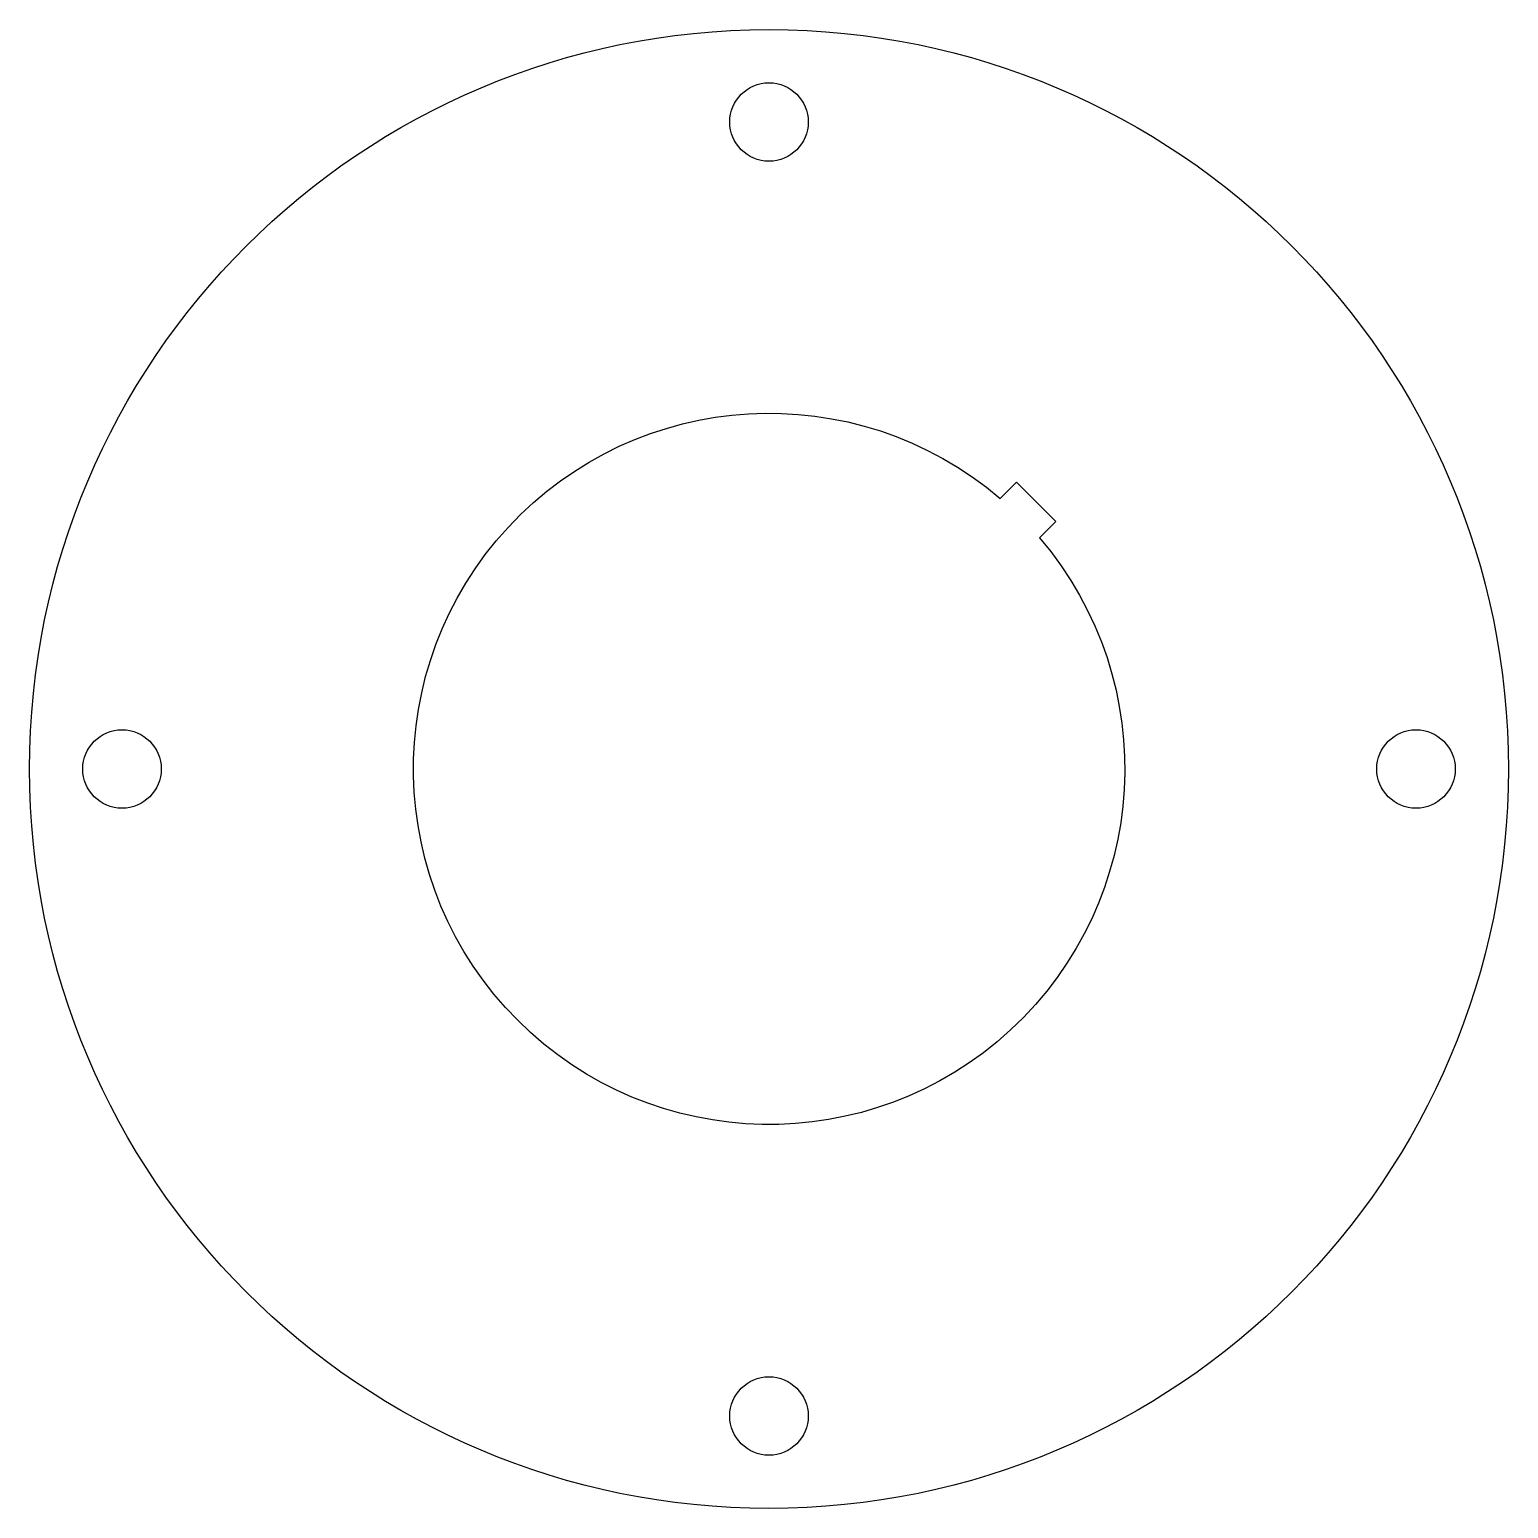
# Model space of a CAD drawing. Extents: x -80 to 80, y -80 to 80.
import ezdxf

# ---------------------------------------------------------------- set-up
doc = ezdxf.new("R2010")
doc.units = 0

msp = doc.modelspace()

# ---------------------------------------------------------------- linework, layer by layer
at = {"layer": '1'}
msp.add_lwpolyline([(31.03, 26.79), (29.26, 25.02, -25.627646), (25.02, 29.26), (26.79, 31.03)], format="xyb", close=True, dxfattribs=at)
for centre, radius in [((0, 0), 80), ((0, 70), 4.25), ((-70, 0), 4.25), ((70, 0), 4.25), ((0, -70), 4.25)]:
    msp.add_circle(centre, radius, dxfattribs=at)

doc.saveas('drawing.dxf')
